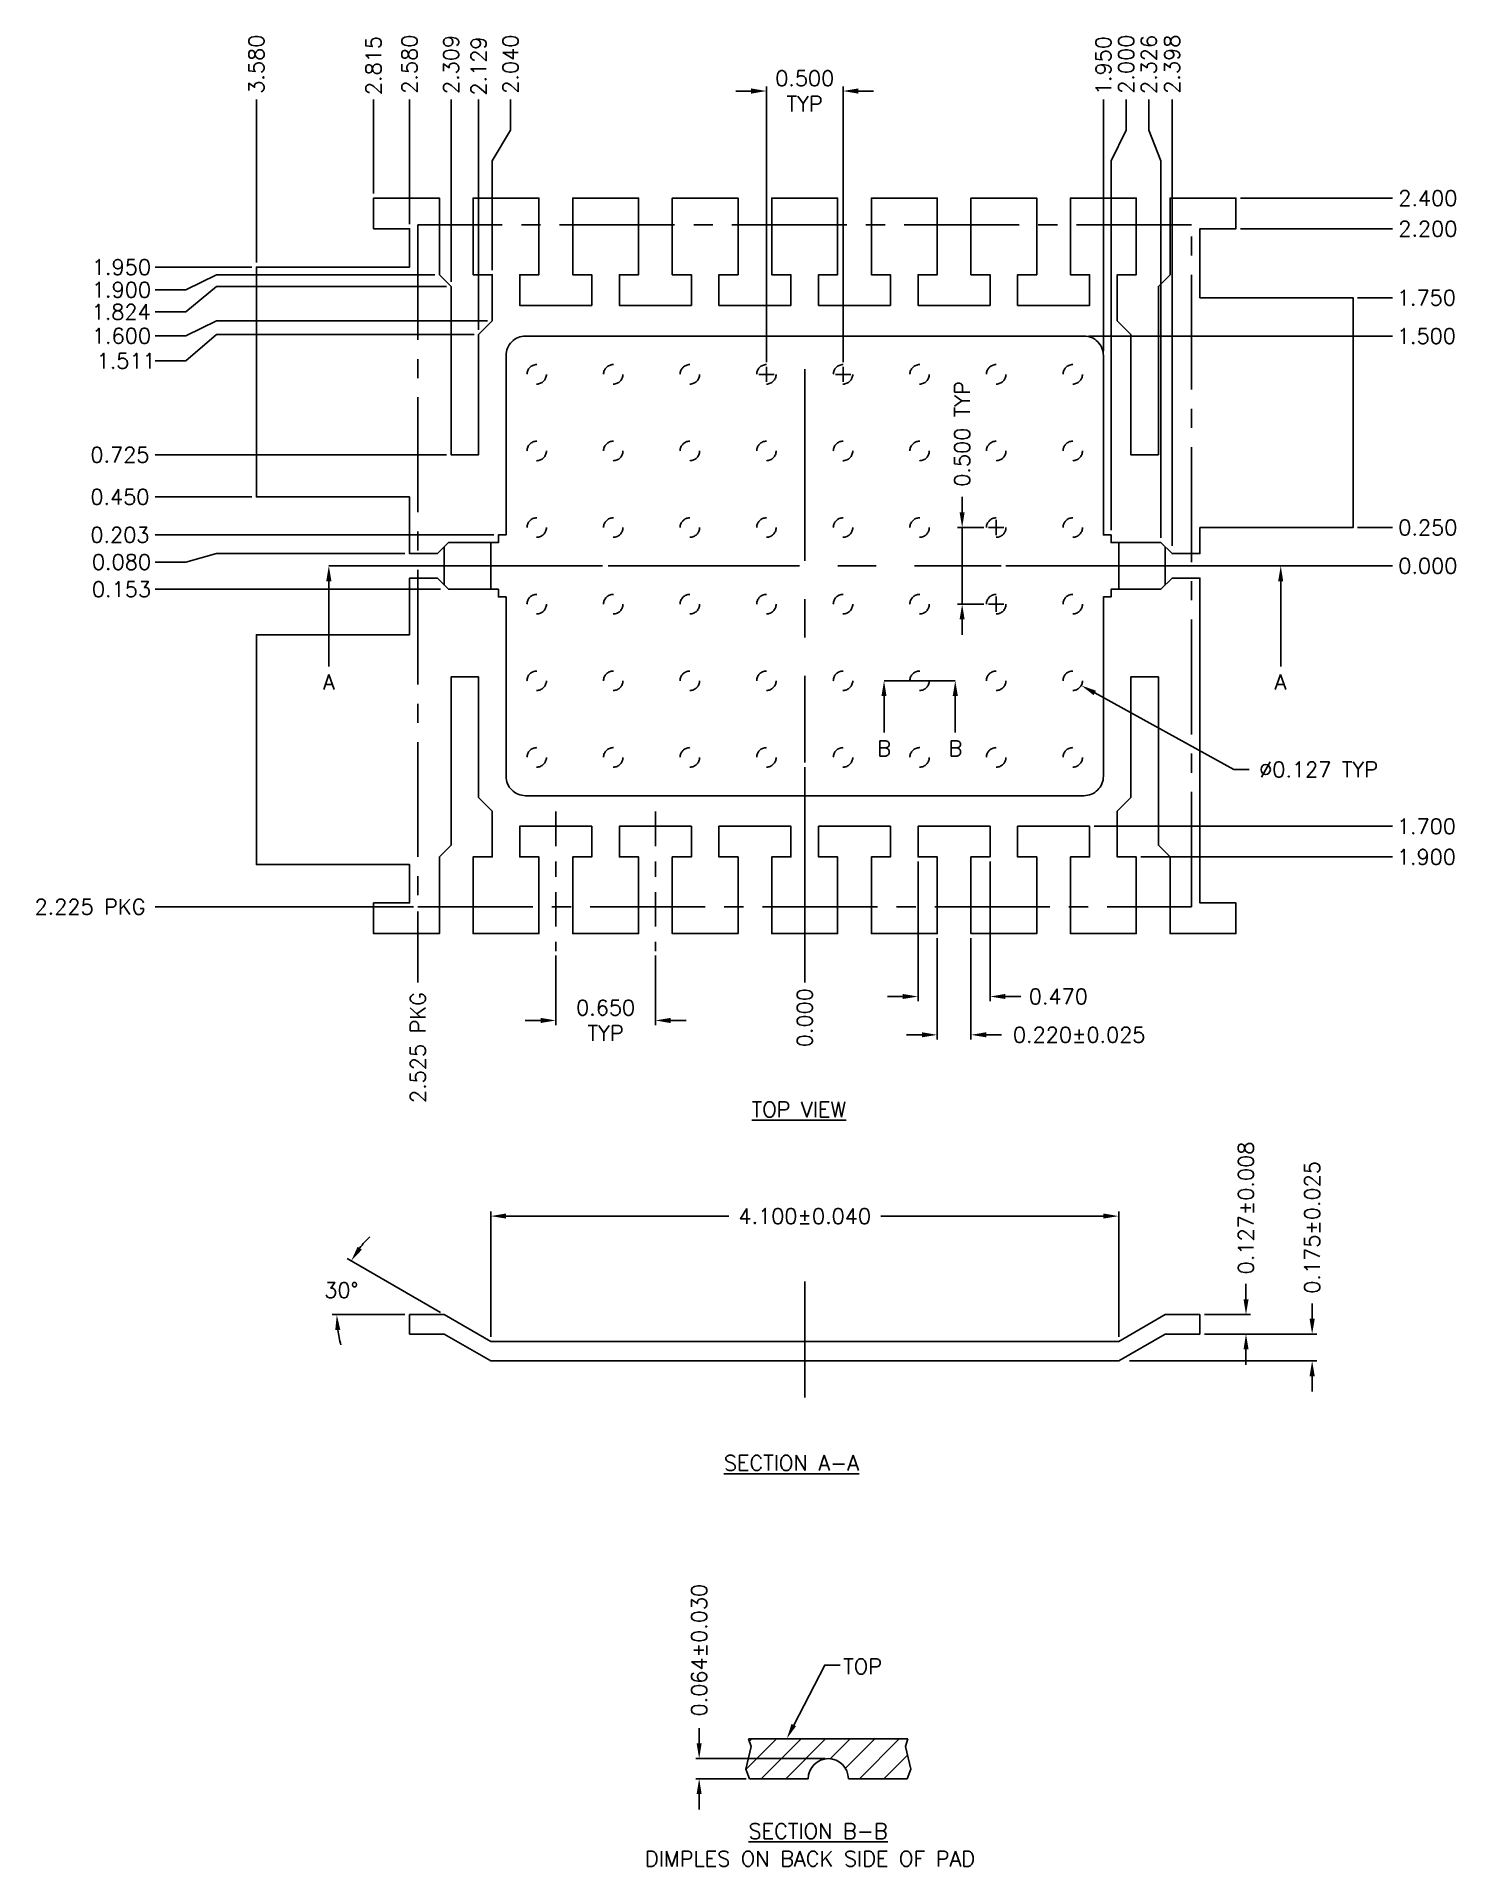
# Model space of a CAD drawing. Header units: inches. Extents: x -24.6 to -15.4, y -5.9 to 6.
import ezdxf

# ---------------------------------------------------------------- set-up
doc = ezdxf.new("R2010")
doc.units = ezdxf.units.IN
doc.header["$MEASUREMENT"] = 0
for name, pattern in [('CENTER', [2, 1.25, -0.25, 0.25, -0.25]), ('CENTER2', [1.125, 0.75, -0.125, 0.125, -0.125]), ('HIDDEN2', [0.1875, 0.125, -0.0625])]:
    doc.linetypes.add(name, pattern=pattern)
doc.layers.add('2', color=7, linetype='Continuous')
doc.layers.add('2D', color=4, linetype='Continuous')
doc.styles.add('SIMPLEX', font='SIMPLEX')

msp = doc.modelspace()

# ---------------------------------------------------------------- hatches: boundary and pattern name
at = {"layer": '2D'}
h = msp.add_hatch(dxfattribs=at)
h.set_pattern_fill('ANSI31', color=256, scale=0.907143, style=0)
h.set_pattern_definition([(45, (-17.01255, -0.02339), (-0.0801809, 0.0801809), [])])
edge = h.paths.add_edge_path()
edge.add_line((-19.986, -5.06), (-19.969, -5.11))
edge.add_line((-19.969, -5.11), (-20.005, -5.259))
edge.add_line((-20.005, -5.259), (-19.98, -5.321))
edge.add_line((-19.98, -5.321), (-19.597, -5.321))
edge.add_arc((-19.466, -5.321), 0.131, 0, 180, ccw=False)
edge.add_line((-19.335, -5.321), (-18.952, -5.321))
edge.add_line((-18.952, -5.321), (-18.927, -5.259))
edge.add_line((-18.927, -5.259), (-18.963, -5.11))
edge.add_line((-18.963, -5.11), (-18.946, -5.06))
edge.add_line((-18.946, -5.06), (-19.986, -5.06))

# ---------------------------------------------------------------- linework, layer by layer
at = {"layer": '2'}
msp.add_lwpolyline([(-21.945, 2.747), (-22.018, 2.675), (-22.2, 2.675), (-22.2, 3.045), (-23.2, 3.045), (-23.2, 4.545), (-22.2, 4.545), (-22.2, 4.795), (-22.435, 4.795), (-22.435, 4.995), (-22.005, 4.995), (-22.005, 4.495), (-21.929, 4.419), (-21.929, 3.32), (-21.749, 3.32), (-21.749, 4.106), (-21.66, 4.195), (-21.66, 4.495), (-21.785, 4.495), (-21.785, 4.995), (-21.355, 4.995), (-21.355, 4.495), (-21.48, 4.495), (-21.48, 4.295), (-21.01, 4.295), (-21.01, 4.495), (-21.135, 4.495), (-21.135, 4.995), (-20.705, 4.995), (-20.705, 4.495), (-20.83, 4.495), (-20.83, 4.295), (-20.36, 4.295), (-20.36, 4.495), (-20.485, 4.495), (-20.485, 4.995), (-20.055, 4.995), (-20.055, 4.495), (-20.18, 4.495), (-20.18, 4.295), (-19.71, 4.295), (-19.71, 4.495), (-19.835, 4.495), (-19.835, 4.995), (-19.405, 4.995), (-19.405, 4.495), (-19.53, 4.495), (-19.53, 4.295), (-19.06, 4.295), (-19.06, 4.495), (-19.185, 4.495), (-19.185, 4.995), (-18.755, 4.995), (-18.755, 4.495), (-18.88, 4.495), (-18.88, 4.295), (-18.41, 4.295), (-18.41, 4.495), (-18.535, 4.495), (-18.535, 4.995), (-18.105, 4.995), (-18.105, 4.495), (-18.23, 4.495), (-18.23, 4.295), (-17.76, 4.295), (-17.76, 4.495), (-17.885, 4.495), (-17.885, 4.995), (-17.455, 4.995), (-17.455, 4.495), (-17.58, 4.495), (-17.58, 4.195), (-17.491, 4.106), (-17.491, 3.32), (-17.311, 3.32), (-17.311, 4.419), (-17.235, 4.495), (-17.235, 4.995), (-16.805, 4.995), (-16.805, 4.795), (-17.04, 4.795), (-17.04, 4.345), (-16.04, 4.345), (-16.04, 2.845), (-17.04, 2.845), (-17.04, 2.675), (-17.222, 2.675), (-17.294, 2.747), (-17.62, 2.747), (-17.62, 2.797), (-17.67, 2.797), (-17.67, 3.968, 0.414214), (-17.797, 4.095), (-21.443, 4.095, 0.414214), (-21.57, 3.968), (-21.57, 2.797), (-21.62, 2.797), (-21.62, 2.747)], format="xyb", close=True, dxfattribs=at)
at = {"layer": '2', "ltscale": 4}
msp.add_lwpolyline([(-17.294, 2.442), (-17.222, 2.515), (-17.04, 2.515), (-17.04, 0.395), (-16.805, 0.395), (-16.805, 0.195), (-17.235, 0.195), (-17.235, 0.695), (-17.311, 0.771), (-17.311, 1.87), (-17.491, 1.87), (-17.491, 1.084), (-17.58, 0.995), (-17.58, 0.695), (-17.455, 0.695), (-17.455, 0.195), (-17.885, 0.195), (-17.885, 0.695), (-17.76, 0.695), (-17.76, 0.895), (-18.23, 0.895), (-18.23, 0.695), (-18.105, 0.695), (-18.105, 0.195), (-18.535, 0.195), (-18.535, 0.695), (-18.41, 0.695), (-18.41, 0.895), (-18.88, 0.895), (-18.88, 0.695), (-18.755, 0.695), (-18.755, 0.195), (-19.185, 0.195), (-19.185, 0.695), (-19.06, 0.695), (-19.06, 0.895), (-19.53, 0.895), (-19.53, 0.695), (-19.405, 0.695), (-19.405, 0.195), (-19.835, 0.195), (-19.835, 0.695), (-19.71, 0.695), (-19.71, 0.895), (-20.18, 0.895), (-20.18, 0.695), (-20.055, 0.695), (-20.055, 0.195), (-20.485, 0.195), (-20.485, 0.695), (-20.36, 0.695), (-20.36, 0.895), (-20.83, 0.895), (-20.83, 0.695), (-20.705, 0.695), (-20.705, 0.195), (-21.135, 0.195), (-21.135, 0.695), (-21.01, 0.695), (-21.01, 0.895), (-21.48, 0.895), (-21.48, 0.695), (-21.355, 0.695), (-21.355, 0.195), (-21.785, 0.195), (-21.785, 0.695), (-21.66, 0.695), (-21.66, 0.995), (-21.749, 1.084), (-21.749, 1.87), (-21.929, 1.87), (-21.929, 0.771), (-22.005, 0.695), (-22.005, 0.195), (-22.435, 0.195), (-22.435, 0.395), (-22.2, 0.395), (-22.2, 0.645), (-23.2, 0.645), (-23.2, 2.145), (-22.2, 2.145), (-22.2, 2.515), (-22.018, 2.515), (-21.945, 2.442), (-21.62, 2.442), (-21.62, 2.392), (-21.57, 2.392), (-21.57, 1.222, 0.414214), (-21.443, 1.095), (-17.797, 1.095, 0.414214), (-17.67, 1.222), (-17.67, 2.392), (-17.62, 2.392), (-17.62, 2.442)], format="xyb", close=True, dxfattribs=at)
at = {"layer": '2D'}
for p, q in [((-23.2, 4.575), (-23.2, 5.639)), ((-22.435, 5.025), (-22.435, 5.639)), ((-22.2, 4.825), (-22.2, 5.639)), ((-21.929, 4.449), (-21.929, 5.639)), ((-21.749, 4.136), (-21.749, 5.639)), ((-21.541, 5.439), (-21.541, 5.639)), ((-19.97, 5.694), (-20.07, 5.694)), ((-19.87, 3.925), (-19.87, 5.724)), ((-19.37, 3.925), (-19.37, 5.724)), ((-19.27, 5.694), (-19.17, 5.694)), ((-17.67, 3.998), (-17.67, 5.639)), ((-17.521, 5.439), (-17.521, 5.639)), ((-17.373, 5.439), (-17.373, 5.639)), ((-17.222, 2.726), (-17.222, 5.639)), ((-21.66, 5.239), (-21.541, 5.439)), ((-17.62, 5.239), (-17.521, 5.439)), ((-17.294, 5.239), (-17.373, 5.439)), ((-21.66, 4.525), (-21.66, 5.239)), ((-17.62, 2.827), (-17.62, 5.239)), ((-17.294, 2.777), (-17.294, 5.239)), ((-16.775, 4.995), (-15.782, 4.995)), ((-16.775, 4.795), (-15.782, 4.795)), ((-23.23, 4.545), (-23.861, 4.545)), ((-23.461, 4.495), (-23.661, 4.397)), ((-22.035, 4.495), (-23.461, 4.495)), ((-23.661, 4.397), (-23.861, 4.397)), ((-23.461, 4.419), (-23.661, 4.252)), ((-21.959, 4.419), (-23.461, 4.419)), ((-16.01, 4.345), (-15.782, 4.345)), ((-23.661, 4.252), (-23.861, 4.252)), ((-23.461, 4.195), (-23.661, 4.096)), ((-21.69, 4.195), (-23.461, 4.195)), ((-23.661, 4.096), (-23.861, 4.096)), ((-23.461, 4.106), (-23.661, 3.933)), ((-21.779, 4.106), (-23.461, 4.106)), ((-17.767, 4.095), (-15.782, 4.095)), ((-23.661, 3.933), (-23.861, 3.933)), ((-19.92, 3.845), (-19.82, 3.845)), ((-19.87, 3.795), (-19.87, 3.895)), ((-19.42, 3.845), (-19.32, 3.845)), ((-19.37, 3.795), (-19.37, 3.895)), ((-21.959, 3.32), (-23.861, 3.32)), ((-23.23, 3.045), (-23.861, 3.045)), ((-18.592, 2.945), (-18.592, 3.045)), ((-18.37, 2.795), (-18.37, 2.895)), ((-21.65, 2.797), (-23.861, 2.797)), ((-21.67, 2.747), (-21.67, 2.442)), ((-18.45, 2.845), (-18.622, 2.845)), ((-18.592, 2.845), (-18.592, 2.345)), ((-18.42, 2.845), (-18.32, 2.845)), ((-17.57, 2.747), (-17.57, 2.442)), ((-16.01, 2.845), (-15.782, 2.845)), ((-23.461, 2.675), (-23.661, 2.62)), ((-22.23, 2.675), (-23.461, 2.675)), ((-21.973, 2.719), (-21.973, 2.47)), ((-17.267, 2.719), (-17.267, 2.47)), ((-23.661, 2.62), (-23.861, 2.62)), ((-20.94, 2.595), (-22.727, 2.595)), ((-18.307, 2.595), (-15.782, 2.595)), ((-21.997, 2.442), (-23.861, 2.442)), ((-22.727, 2.495), (-22.727, 1.939)), ((-18.37, 2.295), (-18.37, 2.395)), ((-18.45, 2.345), (-18.622, 2.345)), ((-18.42, 2.345), (-18.32, 2.345)), ((-18.592, 2.245), (-18.592, 2.145)), ((-19.102, 1.845), (-18.637, 1.845)), ((-16.819, 1.266), (-17.726, 1.766)), ((-19.62, 1.281), (-19.62, -0.124)), ((-16.719, 1.266), (-16.819, 1.266)), ((-17.73, 0.895), (-15.782, 0.895)), ((-18.88, 0.665), (-18.88, -0.246)), ((-18.41, 0.665), (-18.41, -0.246)), ((-17.425, 0.695), (-15.782, 0.695)), ((-22.175, 0.37), (-23.861, 0.37)), ((-22.145, 0.34), (-22.145, -0.124)), ((-18.755, 0.165), (-18.755, -0.496)), ((-18.535, 0.165), (-18.535, -0.496)), ((-21.245, 0.051), (-21.245, -0.402)), ((-20.595, 0.051), (-20.595, -0.402)), ((-18.98, -0.216), (-19.08, -0.216)), ((-18.31, -0.216), (-18.21, -0.216)), ((-21.345, -0.372), (-21.445, -0.372)), ((-20.495, -0.372), (-20.395, -0.372)), ((-18.855, -0.466), (-18.955, -0.466)), ((-18.435, -0.466), (-18.335, -0.466)), ((-21.67, -2.437), (-21.67, -1.619)), ((-21.57, -1.649), (-20.116, -1.649)), ((-17.67, -1.649), (-19.123, -1.649)), ((-17.57, -2.437), (-17.57, -1.619)), ((-21.999, -2.277), (-22.607, -1.926)), ((-16.739, -2.192), (-16.739, -2.092)), ((-16.307, -2.319), (-16.307, -2.219)), ((-22.23, -2.292), (-22.705, -2.292)), ((-17.01, -2.292), (-16.709, -2.292)), ((-17.01, -2.419), (-16.277, -2.419)), ((-17.01, -2.419), (-16.709, -2.419)), ((-17.499, -2.594), (-16.277, -2.594)), ((-16.739, -2.519), (-16.739, -2.619)), ((-16.307, -2.694), (-16.307, -2.794)), ((-20.309, -5.09), (-20.309, -4.99)), ((-19.487, -5.19), (-20.331, -5.19)), ((-20.002, -5.321), (-20.331, -5.321)), ((-20.309, -5.421), (-20.309, -5.521))]:
    msp.add_line(p, q, dxfattribs=at)
at = {"layer": '2D', "linetype": 'CENTER'}
for p, q in [((-19.62, 3.878), (-19.62, 1.311)), ((-20.903, 2.595), (-18.337, 2.595)), ((-19.62, -2.075), (-19.62, -2.833))]:
    msp.add_line(p, q, dxfattribs=at)
at = {"layer": '2D', "linetype": 'CENTER2', "ltscale": 0.3}
for p, q in [((-21.245, 0.991), (-21.245, 0.081)), ((-20.595, 0.991), (-20.595, 0.081))]:
    msp.add_line(p, q, dxfattribs=at)
at = {"layer": '2D', "color": 7}
for p, q in [((-22.2, -2.292), (-22.2, -2.419)), ((-17.04, -2.292), (-17.04, -2.419)), ((-19.969, -5.11), (-20.005, -5.259)), ((-19.986, -5.06), (-18.946, -5.06)), ((-19.986, -5.06), (-19.969, -5.11)), ((-18.946, -5.06), (-18.963, -5.11)), ((-18.963, -5.11), (-18.927, -5.259)), ((-20.005, -5.259), (-19.98, -5.321)), ((-19.98, -5.321), (-19.597, -5.321)), ((-19.335, -5.321), (-18.952, -5.321)), ((-18.927, -5.259), (-18.952, -5.321))]:
    msp.add_line(p, q, dxfattribs=at)
at = {"layer": '2D', "color": 2, "linetype": 'CENTER2'}
msp.add_lwpolyline([(-17.095, 4.82), (-22.145, 4.82), (-22.145, 0.37), (-17.095, 0.37)], close=True, dxfattribs=at)
at = {"layer": '2D'}
for points in [[(-16.512, 2.495), (-16.512, 1.939)], [(-19.102, 1.745), (-19.102, 1.507)], [(-18.637, 1.745), (-18.637, 1.507)], [(-19.692, -4.971), (-19.489, -4.579), (-19.389, -4.579)]]:
    msp.add_lwpolyline(points, dxfattribs=at)
at = {"layer": '2D', "color": 7}
for points in [[(-22.2, -2.292), (-21.973, -2.292), (-21.67, -2.467), (-17.57, -2.467), (-17.267, -2.292), (-17.04, -2.292)], [(-22.2, -2.419), (-21.973, -2.419), (-21.67, -2.594), (-17.57, -2.594), (-17.267, -2.419), (-17.04, -2.419)]]:
    msp.add_lwpolyline(points, dxfattribs=at)
at = {"layer": '2D', "linetype": 'HIDDEN2', "ltscale": 0.5}
for centre in [(-21.37, 3.845), (-20.87, 3.845), (-20.37, 3.845), (-19.87, 3.845), (-19.37, 3.845), (-18.87, 3.845), (-18.37, 3.845), (-17.87, 3.845), (-21.37, 3.345), (-20.87, 3.345), (-20.37, 3.345), (-19.87, 3.345), (-19.37, 3.345), (-18.87, 3.345), (-18.37, 3.345), (-17.87, 3.345), (-21.37, 2.845), (-20.87, 2.845), (-20.37, 2.845), (-19.87, 2.845), (-19.37, 2.845), (-18.87, 2.845), (-18.37, 2.845), (-17.87, 2.845), (-21.37, 2.345), (-20.87, 2.345), (-20.37, 2.345), (-19.87, 2.345), (-19.37, 2.345), (-18.87, 2.345), (-18.37, 2.345), (-17.87, 2.345), (-21.37, 1.845), (-20.87, 1.845), (-20.37, 1.845), (-19.87, 1.845), (-19.37, 1.845), (-18.87, 1.845), (-18.37, 1.845), (-17.87, 1.845), (-21.37, 1.345), (-20.87, 1.345), (-20.37, 1.345), (-19.87, 1.345), (-19.37, 1.345), (-18.87, 1.345), (-18.37, 1.345), (-17.87, 1.345)]:
    msp.add_circle(centre, 0.0635, dxfattribs=at)
at = {"layer": '2D'}
for start, end in [(133.6772, 141.8386), (188.1614, 196.3228)]:
    msp.add_arc((-21.973, -2.292), 0.703, start, end, dxfattribs=at)
at = {"layer": '2D', "color": 7}
msp.add_arc((-19.466, -5.321), 0.131, 0, 180, dxfattribs=at)
at = {"layer": '2D'}
for points in [[(-19.97, 5.711), (-19.97, 5.677), (-19.87, 5.694)], [(-19.27, 5.711), (-19.27, 5.677), (-19.37, 5.694)], [(-18.609, 2.945), (-18.576, 2.945), (-18.592, 2.845)], [(-22.744, 2.495), (-22.727, 2.595), (-22.71, 2.495)], [(-16.529, 2.495), (-16.512, 2.595), (-16.496, 2.495)], [(-18.609, 2.245), (-18.576, 2.245), (-18.592, 2.345)], [(-19.119, 1.745), (-19.102, 1.845), (-19.086, 1.745)], [(-18.654, 1.745), (-18.637, 1.845), (-18.62, 1.745)], [(-17.718, 1.78), (-17.734, 1.751), (-17.814, 1.814)], [(-18.98, -0.199), (-18.98, -0.232), (-18.88, -0.216)], [(-18.31, -0.199), (-18.31, -0.232), (-18.41, -0.216)], [(-21.345, -0.355), (-21.345, -0.389), (-21.245, -0.372)], [(-20.495, -0.355), (-20.495, -0.389), (-20.595, -0.372)], [(-18.855, -0.449), (-18.855, -0.482), (-18.755, -0.466)], [(-18.435, -0.449), (-18.435, -0.482), (-18.535, -0.466)], [(-21.57, -1.632), (-21.57, -1.665), (-21.67, -1.649)], [(-17.67, -1.632), (-17.67, -1.665), (-17.57, -1.649)], [(-22.511, -1.868), (-22.539, -1.849), (-22.581, -1.941)], [(-16.755, -2.192), (-16.722, -2.192), (-16.739, -2.292)], [(-22.685, -2.393), (-22.652, -2.391), (-22.675, -2.292)], [(-16.324, -2.319), (-16.29, -2.319), (-16.307, -2.419)], [(-16.755, -2.519), (-16.722, -2.519), (-16.739, -2.419)], [(-16.324, -2.694), (-16.29, -2.694), (-16.307, -2.594)], [(-19.677, -4.978), (-19.737, -5.06), (-19.706, -4.963)], [(-20.326, -5.09), (-20.293, -5.09), (-20.309, -5.19)], [(-20.326, -5.421), (-20.293, -5.421), (-20.309, -5.321)]]:
    msp.add_solid(points, dxfattribs=at)

# ---------------------------------------------------------------- texts
at = {"layer": '2D', "style": 'SIMPLEX'}
for s, p in [('A', (-16.552, 1.787)), ('%%UTOP VIEW', (-19.966, -1.003)), ('%%USECTION A-A', (-20.148, -3.31)), ('TOP', (-19.368, -4.638)), ('%%USECTION B-B', (-19.987, -5.713)), ('DIMPLES ON BACK SIDE OF PAD', (-20.663, -5.893))]:
    msp.add_text(s, height=0.1, dxfattribs=at).set_placement(p)
at = {"layer": '2D', "char_height": 0.1, "attachment_point": 5, "rotation": 90, "style": 'SIMPLEX'}
for s, insert in [('\\A1;3.580', (-23.2, 5.869)), ('\\A1;2.815', (-22.435, 5.86)), ('\\A1;2.580', (-22.2, 5.869)), ('\\A1;2.309', (-21.929, 5.867)), ('\\A1;2.129', (-21.749, 5.857)), ('\\A1;2.040', (-21.541, 5.869)), ('\\A1;1.950', (-17.67, 5.86)), ('\\A1;2.000', (-17.521, 5.869)), ('\\A1;2.326', (-17.373, 5.867)), ('\\A1;2.398', (-17.222, 5.869)), ('\\A1;0.500 TYP', (-18.592, 3.456)), ('\\A1;2.525 PKG', (-22.145, -0.549)), ('\\A1;0.000', (-19.62, -0.354)), ('\\A1;0.127%%P0.008', (-16.739, -1.596)), ('\\A1;0.175%%P0.025', (-16.307, -1.723)), ('\\A1;0.064%%P0.030', (-20.309, -4.482))]:
    msp.add_mtext(s, dxfattribs=dict(at, insert=insert))
at = {"layer": '2D', "char_height": 0.1, "attachment_point": 5, "style": 'SIMPLEX'}
for s, insert in [('\\A1;0.500\\PTYP', (-19.62, 5.694)), ('\\A1;2.400', (-15.552, 4.995)), ('\\A1;2.200', (-15.552, 4.795)), ('\\A1;1.950', (-24.081, 4.545)), ('\\A1;1.900', (-24.081, 4.397)), ('\\A1;1.824', (-24.083, 4.252)), ('\\A1;1.750', (-15.561, 4.345)), ('\\A1;1.600', (-24.081, 4.096)), ('\\A1;1.500', (-15.561, 4.095)), ('\\A1;1.511', (-24.05, 3.933)), ('\\A1;0.725', (-24.091, 3.32)), ('\\A1;0.450', (-24.091, 3.045)), ('\\A1;0.250', (-15.552, 2.845)), ('\\A1;0.203', (-24.091, 2.797)), ('\\A1;0.080', (-24.081, 2.62)), ('\\A1;0.000', (-15.552, 2.595)), ('\\A1;0.153', (-24.081, 2.442)), ('\\A1;A', (-22.726, 1.837)), ('\\A1;B', (-19.101, 1.404)), ('\\A1;B', (-18.635, 1.404)), ('\\A1;∅0.127 TYP', (-16.265, 1.266)), ('\\A1;1.700', (-15.561, 0.895)), ('\\A1;1.900', (-15.561, 0.695)), ('\\A1;2.225 PKG', (-24.286, 0.37)), ('\\A1;0.650\\PTYP', (-20.92, -0.372)), ('\\A1;0.470', (-17.964, -0.216)), ('\\A1;0.220%%P0.025', (-17.828, -0.466)), ('\\A1;4.100%%P0.040', (-19.62, -1.649)), ('\\A1;30°', (-22.645, -2.132))]:
    msp.add_mtext(s, dxfattribs=dict(at, insert=insert))

doc.saveas('drawing.dxf')
